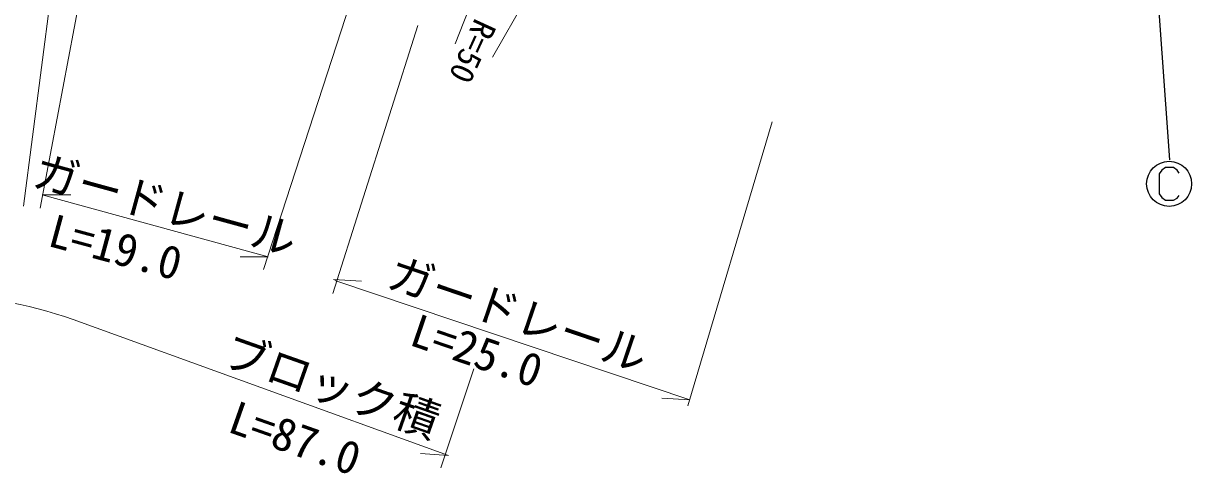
# Model space of a CAD drawing. Units: millimetres, scale not verified. Extents: x 40000 to 680000, y 20000 to 380000.
# Drawn here: x 286976 to 351877, y 244538 to 269580 of the extents above; entities that cross this region are included whole.
import ezdxf
from ezdxf.enums import TextEntityAlignment as Align

# ---------------------------------------------------------------- set-up
doc = ezdxf.new("R2010")
doc.units = ezdxf.units.MM
doc.header["$LTSCALE"] = 1000
doc.layers.add('M-BGD-EXST', color=7, linetype='Continuous', lineweight=25)
doc.layers.add('M-STR-HTXT', color=7, linetype='Continuous', lineweight=13)
doc.styles.add('ＭＳ ゴシック', font='')
doc.styles.get('ＭＳ ゴシック').set_extended_font_data('MS Gothic')

msp = doc.modelspace()

# ---------------------------------------------------------------- linework, layer by layer
at = {"layer": 'M-BGD-EXST'}
for p, q in [((349149, 282871), (350639, 262008)), ((350427, 261576), (350227, 261426)), ((350877, 261576), (350427, 261576)), ((351077, 261426), (350877, 261576)), ((350227, 261426), (350077, 261226)), ((350077, 261226), (350077, 260126)), ((351177, 261276), (351077, 261426)), ((350077, 260126), (350227, 259926)), ((350227, 259926), (350427, 259776)), ((350427, 259776), (350877, 259776)), ((350877, 259776), (351077, 259876)), ((351077, 259876), (351177, 260026))]:
    msp.add_line(p, q, dxfattribs=at)
msp.add_circle((350627, 260676), 1250, dxfattribs=at)
at = {"layer": 'M-STR-HTXT'}
for p, q in [((321994, 296451), (310959, 268454)), ((313046, 267709), (327757, 293635)), ((286990, 259442), (288969, 274773)), ((290747, 274327), (287908, 259322)), ((305127, 270711), (300310, 255913)), ((308895, 269460), (304171, 254598)), ((323887, 248362), (328573, 264119)), ((288013, 260070), (300575, 256632)), ((288048, 260058), (289606, 260067)), ((300575, 256632), (299017, 256622)), ((300575, 256632), (300547, 256639)), ((304198, 255364), (305753, 255283)), ((304393, 255298), (304198, 255364)), ((304338, 255294), (323999, 248693)), ((289740, 253147), (310585, 245591)), ((312008, 250411), (310174, 244905)), ((323999, 248693), (322443, 248773)), ((323999, 248693), (323987, 248697)), ((310585, 245591), (309032, 245707))]:
    msp.add_line(p, q, dxfattribs=at)
msp.add_arc((281053, 227962), 26642, 70.96982, 105.83673, dxfattribs=at)

# ---------------------------------------------------------------- texts
at = {"layer": 'M-STR-HTXT', "style": 'ＭＳ ゴシック'}
for s, height, rotation, p in [('R=50', 1320, 245.4, (311724, 270097)), ('ガードレール', 1833, 344.7, (287245, 260064)), ('L=19.0', 1833, 344.9, (288109, 256720)), ('ガードレール', 1833, 341.2, (306893, 254470)), ('L=25.0', 1833, 341.1, (308156, 251240)), ('ブロック積', 1833, 340.6, (297731, 250152)), ('L=87.0', 1833, 340.6, (298060, 246422))]:
    msp.add_text(s, height=height, rotation=rotation, dxfattribs=at).set_placement(p, align=Align.BOTTOM_LEFT)

doc.saveas('drawing.dxf')
